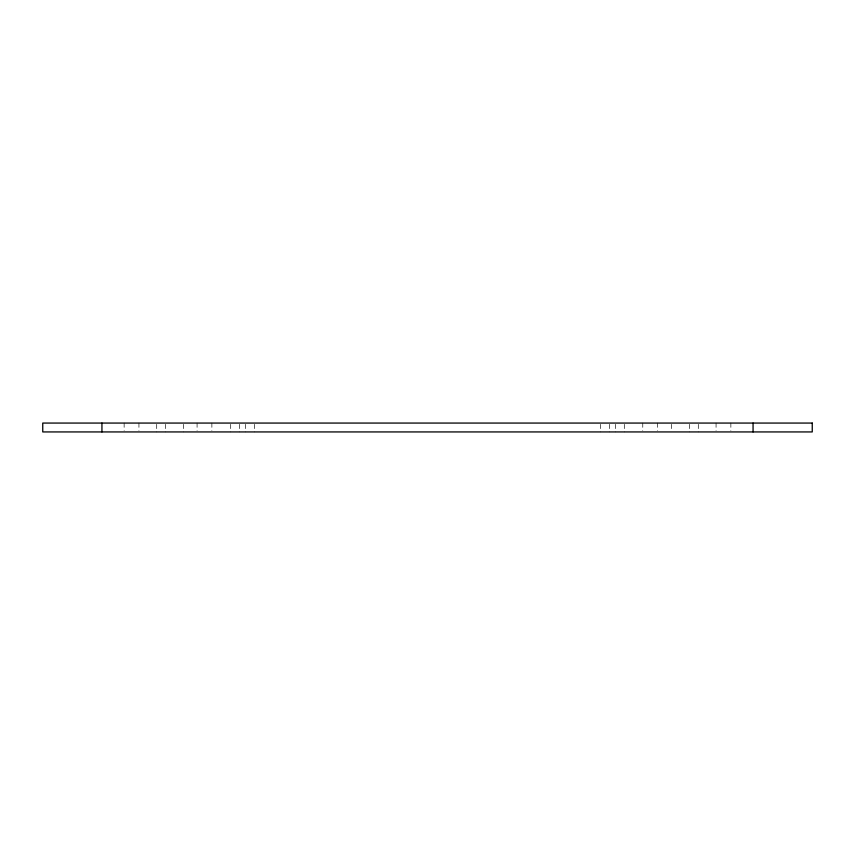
<?xml version="1.0" encoding="UTF-8"?>
<svg xmlns="http://www.w3.org/2000/svg" width="855" height="855" viewBox="0 0 855 855"><rect width="100%" height="100%" fill="white"/><g stroke="black" fill="none" stroke-linecap="round" stroke-linejoin="round"><path stroke-width="0.64" stroke-dasharray="4.28 3.21" d="M730.865 423.065L730.865 430.674M716.063 423.065L716.063 430.674M698.3 424.326L698.3 431.935M689.429 424.326L689.429 431.935M671.667 424.326L671.667 430.674M657.57 423.065L657.57 430.674M642.768 423.065L642.768 430.674M624.31 424.326L624.31 431.935M615.44 424.326L615.44 431.935M609.519 424.326L609.519 431.935M600.638 424.326L600.638 431.935M254.363 424.326L254.363 431.935M245.481 424.326L245.481 431.935M239.56 424.326L239.56 431.935M230.69 424.326L230.69 431.935M211.88 423.065L211.88 430.674M197.078 423.065L197.078 430.674M183.333 424.326L183.333 431.935M165.571 424.326L165.571 431.935M156.7 424.326L156.7 431.935M138.938 423.065L138.938 430.674M124.135 423.065L124.135 430.674"/><path stroke-width="1.28" d="M753.063 423.065L753.063 431.935M101.937 423.065L101.937 431.935M812.25 423.065L42.75 423.065L42.75 431.935L812.25 431.935L812.25 423.065"/></g></svg>
